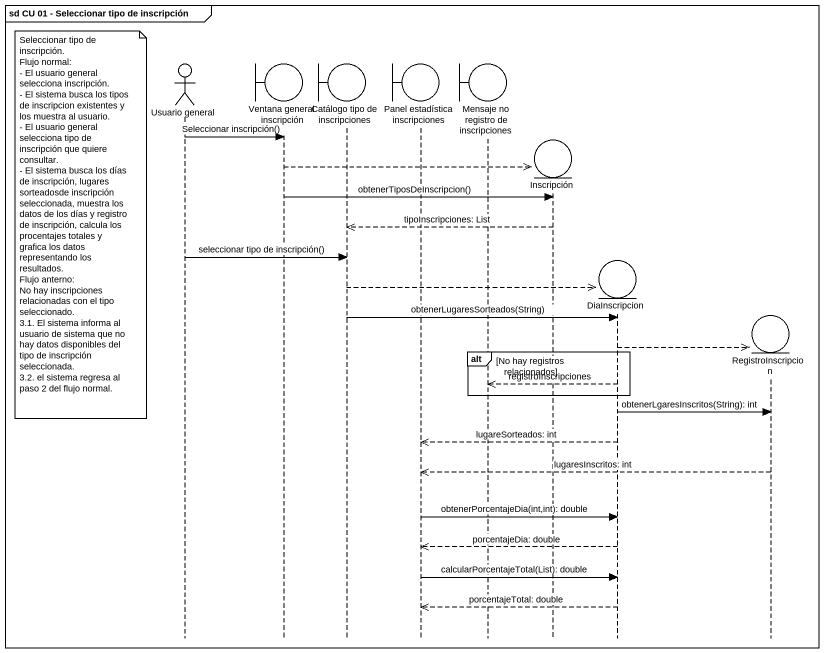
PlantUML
@startuml
mainframe sd CU 01 - Seleccionar tipo de inscripción
hide footbox
actor "Usuario general" as Usuario_general
boundary "Ventana general inscripción" as Ventana_general_inscripción
boundary "Catálogo tipo de inscripciones" as Catálogo_tipo_de
boundary "Panel estadística inscripciones" as Panel_estadística
boundary "Mensaje no registro de inscripciones" as Mensaje_no_registro_de
entity Inscripción
entity DiaInscripcion
entity RegistroInscripcion

Usuario_general -> Ventana_general_inscripción : Seleccionar inscripción()
Ventana_general_inscripción -->> Inscripción **
Ventana_general_inscripción -> Inscripción : obtenerTiposDeInscripcion()
note left of Usuario_general
  Seleccionar tipo de inscripción.
  Flujo normal:
  - El usuario general selecciona inscripción.
  - El sistema busca los tipos de inscripcion existentes y los muestra al usuario.
  - El usuario general selecciona tipo de inscripción que quiere consultar.
  - El sistema busca los días de inscripción, lugares sorteadosde inscripción seleccionada, muestra los datos de los días y registro de inscripción, calcula los procentajes totales y grafica los datos representando los resultados.
  Flujo anterno:
  No hay inscripciones relacionadas con el tipo seleccionado.
  3.1. El sistema informa al usuario de sistema que no hay datos disponibles del tipo de inscripción seleccionada.
  3.2. el sistema regresa al paso 2 del flujo normal.
end note
Inscripción -->> Catálogo_tipo_de : tipoInscripciones: List
Usuario_general -> Catálogo_tipo_de : seleccionar tipo de inscripción()
Catálogo_tipo_de -->> DiaInscripcion **
Catálogo_tipo_de -> DiaInscripcion : obtenerLugaresSorteados(String)
DiaInscripcion -->> RegistroInscripcion **
alt No hay registros relacionados
  DiaInscripcion -->> Mensaje_no_registro_de : registroInscripciones
end
DiaInscripcion -> RegistroInscripcion : obtenerLgaresInscritos(String): int
DiaInscripcion -->> Panel_estadística : lugareSorteados: int
RegistroInscripcion -->> Panel_estadística : lugaresInscritos: int
Panel_estadística -> DiaInscripcion : obtenerPorcentajeDia(int,int): double
DiaInscripcion -->> Panel_estadística : porcentajeDia: double
Panel_estadística -> DiaInscripcion : calcularPorcentajeTotal(List): double
DiaInscripcion -->> Panel_estadística : porcentajeTotal: double
@enduml
